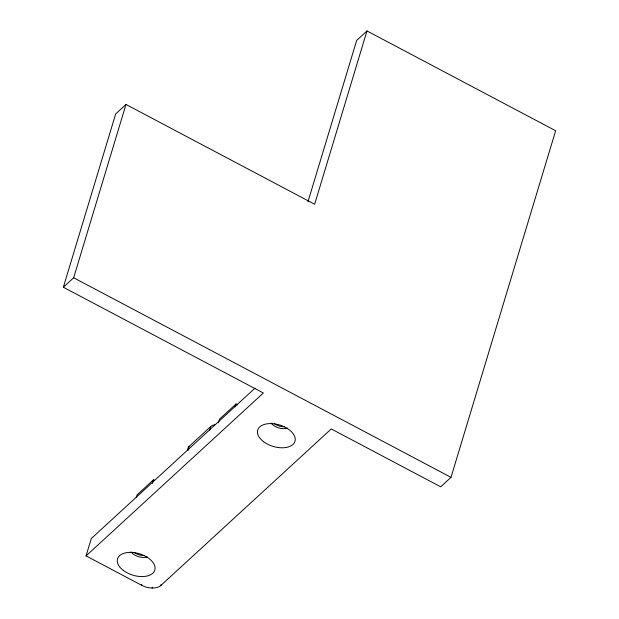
<?xml version="1.0" encoding="UTF-8"?>
<svg xmlns="http://www.w3.org/2000/svg" width="619" height="619" viewBox="0 0 619 619"><rect width="100%" height="100%" fill="white"/><g stroke="black" fill="none" stroke-linecap="round" stroke-linejoin="round"><path stroke-width="0.93" d="M86.056 555.885L263.346 393.011L63.355 287.231L115.676 113.927L125.982 104.456L314.653 204.255L366.974 30.95L555.645 130.741L451.003 477.35L440.697 486.82L331.266 428.936L160.778 585.559A14.601 8.395 16.8 0 1 141.527 585.218L86.056 555.885L91.287 538.553L255.051 388.113M63.355 287.231L73.661 277.761L125.982 104.456M136.226 497.645L137.047 494.914L153.543 479.764L153.922 479.957M152.444 483.408L153.543 479.764M141.527 585.218L141.782 584.351M188.021 450.005L189.112 446.4L210.754 426.514A10.84 6.236 16.8 0 1 215.025 424.766M152.127 588.042L152.39 587.176M160.778 585.559L161.102 584.475M209.655 430.159L210.754 426.514M218.406 422.808L219.513 419.156L236.001 404.006L237.657 404.88M235.174 406.745L236.001 404.006M307.968 201.74L356.668 40.421L366.974 30.95M73.661 277.761L451.003 477.35M284.4 426.77A10.175 5.85 16.8 0 1 274.465 423.729M287.541 428.139A11.026 6.337 16.8 0 1 271.122 423.11M144.219 555.545A10.175 5.85 16.8 0 1 134.284 552.504M147.353 556.922A11.026 6.337 16.8 0 1 130.942 551.893M187.998 450.415A10.84 6.236 16.8 0 1 189.112 446.4M123.429 570.501A19.475 11.196 16.8 0 0 154.642 570.556A19.475 11.196 16.8 0 0 130.4 552.372A19.475 11.196 16.8 0 0 123.429 570.501M263.609 441.726A19.475 11.196 16.8 0 0 294.822 441.773A19.475 11.196 16.8 0 0 270.58 423.589A19.475 11.196 16.8 0 0 263.609 441.726"/></g></svg>
